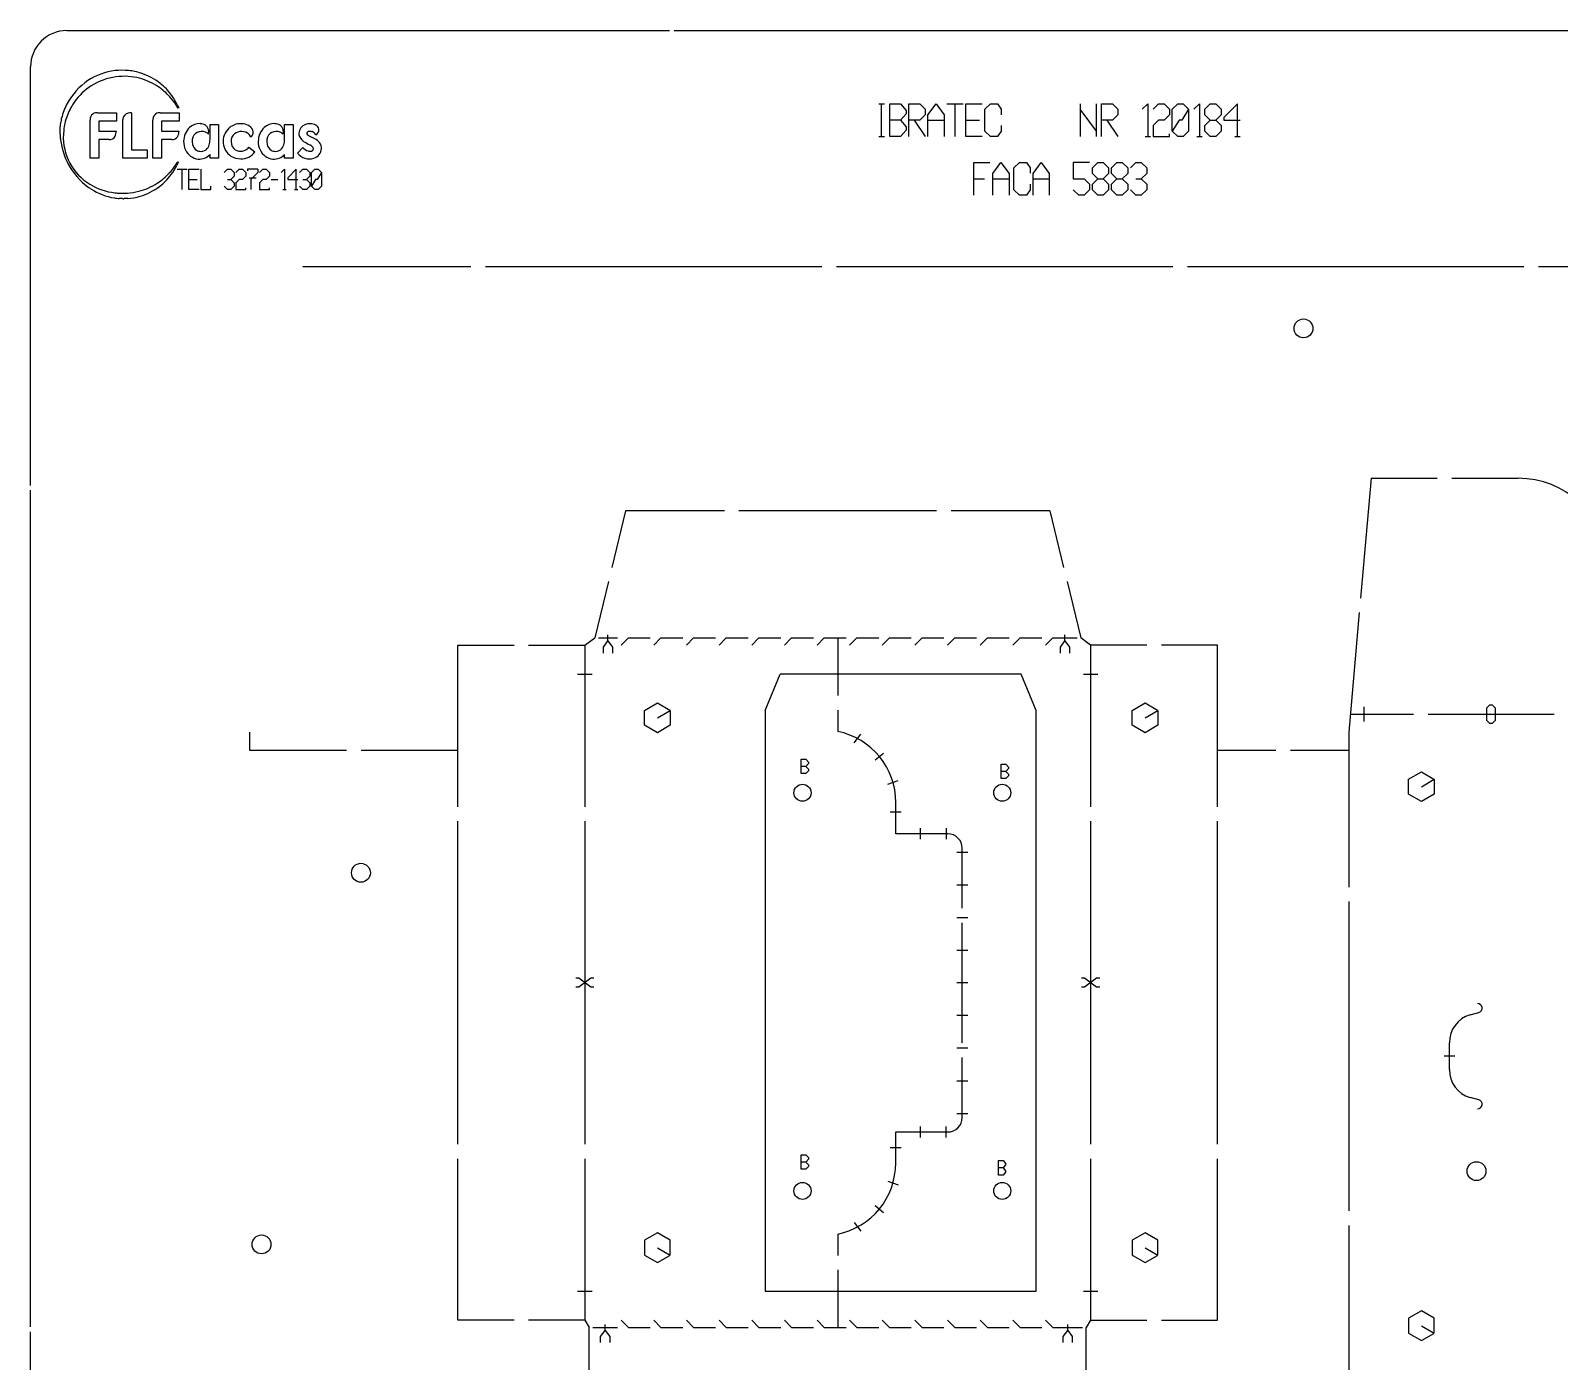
# Model space of a CAD drawing. Extents: x 0 to 3195, y 0 to 922.
# Drawn here: x 2174.2 to 2595.6, y 555.4 to 922.1 of the extents above; entities that cross this region are included whole.
import ezdxf

# ---------------------------------------------------------------- set-up
doc = ezdxf.new("R2010")
doc.units = 0
doc.layers.add('FACA_PONTES', color=4, linetype='CONTINUOUS')

msp = doc.modelspace()

# ---------------------------------------------------------------- linework, layer by layer
at = {"layer": 'FACA_Pontes', "color": 16, "linetype": 'CONTINUOUS', "true_color": 0x800000}
for p, q in [((2184.21, 922.12), (2350.34, 922.12)), ((2351.64, 922.12), (2683.91, 922.12)), ((2174.21, 796.82), (2174.21, 912.12)), ((2174.21, 564.92), (2174.21, 795.52)), ((2376.68, 734.77), (2380.82, 744.77)), ((2447.25, 744.77), (2380.82, 744.77)), ((2451.39, 734.77), (2447.25, 744.77)), ((2376.68, 734.77), (2376.68, 574.77)), ((2451.39, 574.77), (2451.39, 734.77)), ((2376.68, 574.77), (2451.39, 574.77)), ((2174.21, 333.02), (2174.21, 563.62))]:
    msp.add_line(p, q, dxfattribs=at)
at = {"layer": 'FACA_Pontes', "color": 4, "linetype": 'CONTINUOUS', "true_color": 0x00ffff}
for p, q in [((2408.02, 901.92), (2409.53, 901.92)), ((2408.77, 892.92), (2408.77, 901.92)), ((2411.02, 892.92), (2411.02, 901.92)), ((2411.02, 901.92), (2414.02, 901.92)), ((2414.02, 901.92), (2415.52, 900.12)), ((2416.27, 901.92), (2419.27, 901.92)), ((2416.27, 892.92), (2416.27, 901.92)), ((2419.27, 901.92), (2420.77, 900.42)), ((2421.52, 898.92), (2423.77, 901.92)), ((2423.77, 901.92), (2426.02, 898.92)), ((2426.77, 901.92), (2431.27, 901.92)), ((2429.02, 892.92), (2429.02, 901.92)), ((2432.02, 901.92), (2436.52, 901.92)), ((2432.02, 892.92), (2432.02, 901.92)), ((2437.27, 900.42), (2438.77, 901.92)), ((2438.77, 901.92), (2440.72, 901.92)), ((2440.72, 901.92), (2441.77, 900.42)), ((2463.53, 901.92), (2463.53, 892.92)), ((2468.02, 892.92), (2468.02, 901.92)), ((2469.38, 901.92), (2472.38, 901.92)), ((2469.38, 892.92), (2469.38, 901.92)), ((2472.38, 901.92), (2473.87, 900.42)), ((2480.62, 900.42), (2482.13, 901.92)), ((2482.13, 901.92), (2482.13, 892.92)), ((2483.63, 900.42), (2485.13, 901.92)), ((2485.13, 901.92), (2486.63, 901.92)), ((2486.63, 901.92), (2488.12, 900.42)), ((2488.88, 900.42), (2490.38, 901.92)), ((2490.38, 901.92), (2491.88, 901.92)), ((2491.88, 901.92), (2493.37, 900.42)), ((2494.88, 900.42), (2496.38, 901.92)), ((2496.38, 901.92), (2496.38, 892.92)), ((2497.88, 900.42), (2499.38, 901.92)), ((2499.38, 901.92), (2500.88, 901.92)), ((2500.88, 901.92), (2502.37, 900.42)), ((2506.88, 901.92), (2503.13, 898.17)), ((2506.88, 892.92), (2506.88, 901.92)), ((2182.69, 897.56), (2182.77, 897.94)), ((2192.61, 899.5), (2197.85, 899.5)), ((2197.85, 899.5), (2197.85, 897.15)), ((2199.62, 886.95), (2199.62, 897.62)), ((2201.99, 899.5), (2201.99, 889.22)), ((2209.9, 899.5), (2215.14, 899.5)), ((2214.88, 900.73), (2214.34, 901.59)), ((2214.62, 901.75), (2215.03, 900.8)), ((2215.03, 900.8), (2214.88, 900.73)), ((2215.14, 899.5), (2215.14, 897.15)), ((2415.52, 899.22), (2414.02, 897.42)), ((2415.52, 900.12), (2415.52, 899.22)), ((2420.77, 898.92), (2419.27, 897.42)), ((2420.77, 900.42), (2420.77, 898.92)), ((2421.52, 892.92), (2421.52, 898.92)), ((2426.02, 898.92), (2426.02, 892.92)), ((2437.27, 894.42), (2437.27, 900.42)), ((2441.77, 900.42), (2441.77, 898.93)), ((2468.02, 894.42), (2463.53, 900.42)), ((2473.87, 898.92), (2472.38, 897.42)), ((2473.87, 900.42), (2473.87, 898.92)), ((2488.12, 898.92), (2486.63, 897.42)), ((2488.12, 900.42), (2488.12, 898.92)), ((2488.88, 894.42), (2488.88, 900.42)), ((2493.37, 900.42), (2491.5, 897.42)), ((2493.37, 900.42), (2493.37, 894.42)), ((2497.88, 898.92), (2497.88, 900.42)), ((2499.38, 897.42), (2497.88, 898.92)), ((2502.37, 898.92), (2500.88, 897.42)), ((2502.37, 900.42), (2502.37, 898.92)), ((2503.13, 898.17), (2503.13, 897.42)), ((2182.34, 893.6), (2182.35, 894.66)), ((2182.35, 894.66), (2182.36, 895.2)), ((2182.36, 895.2), (2182.55, 896.86)), ((2183.34, 894.62), (2183.24, 893.55)), ((2183.39, 895.15), (2183.34, 894.62)), ((2183.48, 895.65), (2183.39, 895.15)), ((2183.68, 896.64), (2183.48, 895.65)), ((2190.62, 886.95), (2190.62, 897.39)), ((2197.85, 897.15), (2192.99, 897.15)), ((2192.99, 897.15), (2192.99, 894.37)), ((2192.99, 894.37), (2197.85, 894.37)), ((2207.91, 886.95), (2207.91, 897.39)), ((2215.14, 897.15), (2210.28, 897.15)), ((2210.28, 897.15), (2210.28, 894.37)), ((2210.28, 894.37), (2215.14, 894.37)), ((2223.68, 896.24), (2226.01, 896.24)), ((2223.68, 892.42), (2223.68, 896.24)), ((2226.01, 896.24), (2226.01, 886.95)), ((2244.24, 896.24), (2246.57, 896.24)), ((2244.24, 892.42), (2244.24, 896.24)), ((2246.57, 896.24), (2246.57, 886.95)), ((2414.02, 897.42), (2411.02, 897.42)), ((2414.02, 897.42), (2415.52, 895.62)), ((2415.52, 894.72), (2414.02, 892.92)), ((2415.52, 895.62), (2415.52, 894.72)), ((2419.27, 897.42), (2416.27, 897.42)), ((2417.77, 897.42), (2420.77, 892.92)), ((2421.52, 897.42), (2426.02, 897.42)), ((2432.02, 897.42), (2435.77, 897.42)), ((2438.77, 892.92), (2437.27, 894.42)), ((2441.77, 894.42), (2440.72, 892.92)), ((2441.77, 895.92), (2441.77, 894.42)), ((2472.38, 897.42), (2469.38, 897.42)), ((2470.88, 897.42), (2473.87, 892.92)), ((2485.13, 897.42), (2483.63, 895.92)), ((2483.63, 895.92), (2483.63, 892.92)), ((2486.63, 897.42), (2485.13, 897.42)), ((2488.12, 892.92), (2488.12, 893.67)), ((2490.75, 897.42), (2488.88, 894.42)), ((2490.38, 892.92), (2488.88, 894.42)), ((2491.5, 897.42), (2490.75, 897.42)), ((2493.37, 894.42), (2491.88, 892.92)), ((2497.88, 895.92), (2499.38, 897.42)), ((2497.88, 894.42), (2497.88, 895.92)), ((2499.38, 892.92), (2497.88, 894.42)), ((2499.38, 897.42), (2500.88, 897.42)), ((2500.88, 897.42), (2502.37, 895.92)), ((2502.37, 894.42), (2500.88, 892.92)), ((2502.37, 895.92), (2502.37, 894.42)), ((2503.13, 897.42), (2507.62, 897.42)), ((2195.86, 892.08), (2192.99, 892.08)), ((2192.99, 892.08), (2192.99, 886.95)), ((2201.99, 889.22), (2206.3, 889.22)), ((2206.3, 889.22), (2206.3, 886.95)), ((2213.15, 892.08), (2210.28, 892.08)), ((2210.28, 892.08), (2210.28, 886.95)), ((2234.35, 889.96), (2236.06, 888.72)), ((2247.82, 888.36), (2249.26, 889.9)), ((2408.02, 892.92), (2409.53, 892.92)), ((2414.02, 892.92), (2411.02, 892.92)), ((2436.52, 892.92), (2432.02, 892.92)), ((2440.72, 892.92), (2438.77, 892.92)), ((2481.38, 892.92), (2482.88, 892.92)), ((2483.63, 892.92), (2488.12, 892.92)), ((2491.88, 892.92), (2490.38, 892.92)), ((2495.63, 892.92), (2497.13, 892.92)), ((2500.88, 892.92), (2499.38, 892.92)), ((2506.13, 892.92), (2507.62, 892.92)), ((2192.99, 886.95), (2190.62, 886.95)), ((2206.3, 886.95), (2199.62, 886.95)), ((2210.28, 886.95), (2207.91, 886.95)), ((2214.22, 885.1), (2214.77, 885.96)), ((2214.92, 885.88), (2214.5, 884.94)), ((2214.77, 885.96), (2214.92, 885.88)), ((2223.68, 886.95), (2223.68, 887.97)), ((2226.01, 886.95), (2223.68, 886.95)), ((2244.24, 886.95), (2244.24, 887.97)), ((2246.57, 886.95), (2244.24, 886.95)), ((2434.16, 885.78), (2438.65, 885.78)), ((2434.16, 876.78), (2434.16, 885.78)), ((2439.41, 882.78), (2441.65, 885.78)), ((2441.65, 885.78), (2443.9, 882.78)), ((2445.26, 884.28), (2446.76, 885.78)), ((2446.76, 885.78), (2448.71, 885.78)), ((2448.71, 885.78), (2449.75, 884.28)), ((2450.51, 882.78), (2452.76, 885.78)), ((2452.76, 885.78), (2455, 882.78)), ((2466.11, 885.78), (2461.61, 885.78)), ((2461.61, 885.78), (2461.61, 881.28)), ((2466.86, 884.28), (2468.36, 885.78)), ((2468.36, 885.78), (2469.86, 885.78)), ((2469.86, 885.78), (2471.36, 884.28)), ((2472.11, 884.28), (2473.61, 885.78)), ((2473.61, 885.78), (2475.11, 885.78)), ((2475.11, 885.78), (2476.61, 884.28)), ((2477.36, 884.28), (2478.86, 885.78)), ((2478.86, 885.78), (2480.36, 885.78)), ((2480.36, 885.78), (2481.86, 884.28)), ((2214.62, 883.9), (2217.39, 883.9)), ((2216.01, 878.35), (2216.01, 883.9)), ((2217.86, 883.9), (2220.63, 883.9)), ((2217.86, 878.35), (2217.86, 883.9)), ((2217.86, 881.12), (2220.17, 881.12)), ((2221.09, 883.9), (2221.09, 878.35)), ((2227.57, 882.97), (2228.49, 883.9)), ((2228.49, 883.9), (2229.42, 883.9)), ((2228.49, 881.12), (2229.42, 881.12)), ((2229.42, 883.9), (2230.34, 882.97)), ((2230.34, 882.05), (2229.42, 881.12)), ((2229.42, 881.12), (2230.34, 880.2)), ((2230.34, 882.97), (2230.34, 882.05)), ((2230.8, 882.97), (2231.73, 883.9)), ((2231.73, 881.12), (2230.8, 880.2)), ((2231.73, 883.9), (2232.65, 883.9)), ((2232.65, 881.12), (2231.73, 881.12)), ((2232.65, 883.9), (2233.57, 882.97)), ((2233.57, 882.05), (2232.65, 881.12)), ((2233.57, 882.97), (2233.57, 882.05)), ((2236.81, 883.9), (2234.04, 883.9)), ((2234.04, 883.9), (2234.04, 883.43)), ((2234.5, 881.59), (2236.35, 881.59)), ((2236.81, 882.97), (2234.96, 881.12)), ((2234.96, 881.12), (2234.96, 878.35)), ((2236.81, 883.9), (2236.81, 882.97)), ((2237.27, 882.97), (2238.2, 883.9)), ((2238.2, 881.12), (2237.27, 880.2)), ((2238.2, 883.9), (2239.12, 883.9)), ((2239.12, 881.12), (2238.2, 881.12)), ((2239.12, 883.9), (2240.04, 882.97)), ((2240.04, 882.05), (2239.12, 881.12)), ((2240.04, 882.97), (2240.04, 882.05)), ((2240.51, 881.12), (2242.36, 881.12)), ((2243.28, 882.97), (2244.21, 883.9)), ((2244.21, 883.9), (2244.21, 878.35)), ((2247.44, 883.9), (2245.13, 881.59)), ((2245.13, 881.59), (2245.13, 881.12)), ((2245.13, 881.12), (2247.9, 881.12)), ((2247.44, 878.35), (2247.44, 883.9)), ((2248.37, 882.97), (2249.29, 883.9)), ((2249.29, 883.9), (2250.22, 883.9)), ((2249.29, 881.12), (2250.22, 881.12)), ((2250.22, 883.9), (2251.14, 882.97)), ((2251.14, 882.05), (2250.22, 881.12)), ((2250.22, 881.12), (2251.14, 880.2)), ((2251.14, 882.97), (2251.14, 882.05)), ((2251.6, 882.97), (2252.53, 883.9)), ((2251.6, 879.28), (2251.6, 882.97)), ((2252.76, 881.12), (2251.6, 879.28)), ((2252.53, 883.9), (2253.45, 883.9)), ((2253.22, 881.12), (2252.76, 881.12)), ((2254.37, 882.97), (2253.22, 881.12)), ((2253.45, 883.9), (2254.37, 882.97)), ((2254.37, 882.97), (2254.37, 879.28)), ((2434.16, 881.28), (2437.16, 881.28)), ((2439.41, 876.78), (2439.41, 882.78)), ((2439.41, 881.28), (2443.9, 881.28)), ((2443.9, 882.78), (2443.9, 876.78)), ((2445.26, 878.28), (2445.26, 884.28)), ((2449.75, 884.28), (2449.75, 882.79)), ((2450.51, 876.78), (2450.51, 882.78)), ((2450.51, 881.28), (2455, 881.28)), ((2455, 882.78), (2455, 876.78)), ((2461.61, 881.28), (2464.61, 881.28)), ((2464.61, 881.28), (2466.11, 879.78)), ((2466.86, 882.78), (2466.86, 884.28)), ((2468.36, 881.28), (2466.86, 882.78)), ((2466.86, 879.78), (2468.36, 881.28)), ((2468.36, 881.28), (2469.86, 881.28)), ((2471.36, 882.78), (2469.86, 881.28)), ((2469.86, 881.28), (2471.36, 879.78)), ((2471.36, 884.28), (2471.36, 882.78)), ((2472.11, 882.78), (2472.11, 884.28)), ((2473.61, 881.28), (2472.11, 882.78)), ((2472.11, 879.78), (2473.61, 881.28)), ((2473.61, 881.28), (2475.11, 881.28)), ((2476.61, 882.78), (2475.11, 881.28)), ((2475.11, 881.28), (2476.61, 879.78)), ((2476.61, 884.28), (2476.61, 882.78)), ((2478.86, 881.28), (2480.36, 881.28)), ((2481.86, 882.78), (2480.36, 881.28)), ((2480.36, 881.28), (2481.86, 879.78)), ((2481.86, 884.28), (2481.86, 882.78)), ((2198.78, 877.32), (2199.22, 877.3)), ((2199.22, 877.3), (2199.66, 877.28)), ((2199.89, 877.29), (2200.05, 877.29)), ((2200.05, 877.29), (2200.88, 877.32)), ((2220.63, 878.35), (2217.86, 878.35)), ((2221.09, 878.35), (2223.86, 878.35)), ((2223.86, 878.35), (2223.86, 879.28)), ((2228.49, 878.35), (2227.57, 879.28)), ((2229.42, 878.35), (2228.49, 878.35)), ((2230.34, 879.28), (2229.42, 878.35)), ((2230.34, 880.2), (2230.34, 879.28)), ((2230.8, 880.2), (2230.8, 878.35)), ((2230.8, 878.35), (2233.57, 878.35)), ((2233.57, 878.35), (2233.57, 878.81)), ((2237.27, 880.2), (2237.27, 878.35)), ((2237.27, 878.35), (2240.04, 878.35)), ((2240.04, 878.35), (2240.04, 878.81)), ((2243.74, 878.35), (2244.67, 878.35)), ((2246.98, 878.35), (2247.9, 878.35)), ((2249.29, 878.35), (2248.37, 879.28)), ((2250.22, 878.35), (2249.29, 878.35)), ((2251.14, 879.28), (2250.22, 878.35)), ((2251.14, 880.2), (2251.14, 879.28)), ((2252.53, 878.35), (2251.6, 879.28)), ((2253.45, 878.35), (2252.53, 878.35)), ((2254.37, 879.28), (2253.45, 878.35)), ((2446.76, 876.78), (2445.26, 878.28)), ((2448.71, 876.78), (2446.76, 876.78)), ((2449.75, 878.28), (2448.71, 876.78)), ((2449.75, 879.78), (2449.75, 878.28)), ((2463.11, 876.78), (2461.61, 878.28)), ((2464.61, 876.78), (2463.11, 876.78)), ((2466.11, 878.28), (2464.61, 876.78)), ((2466.11, 879.78), (2466.11, 878.28)), ((2466.86, 878.28), (2466.86, 879.78)), ((2468.36, 876.78), (2466.86, 878.28)), ((2469.86, 876.78), (2468.36, 876.78)), ((2471.36, 878.28), (2469.86, 876.78)), ((2471.36, 879.78), (2471.36, 878.28)), ((2472.11, 878.28), (2472.11, 879.78)), ((2473.61, 876.78), (2472.11, 878.28)), ((2475.11, 876.78), (2473.61, 876.78)), ((2476.61, 878.28), (2475.11, 876.78)), ((2476.61, 879.78), (2476.61, 878.28)), ((2478.86, 876.78), (2477.36, 878.28)), ((2480.36, 876.78), (2478.86, 876.78)), ((2481.86, 878.28), (2480.36, 876.78)), ((2481.86, 879.78), (2481.86, 878.28)), ((2199.59, 875.81), (2199.15, 875.83)), ((2200.99, 875.85), (2200.08, 875.81)), ((2333.35, 753.93), (2333.35, 755.6)), ((2459.31, 753.93), (2459.31, 755.6)), ((2332.1, 752.27), (2333.35, 753.93)), ((2332.1, 750.6), (2332.1, 752.27)), ((2333.35, 753.93), (2334.59, 752.27)), ((2334.59, 752.27), (2334.59, 750.6)), ((2458.06, 752.27), (2459.31, 753.93)), ((2458.06, 750.6), (2458.06, 752.27)), ((2459.31, 753.93), (2460.56, 752.27)), ((2460.56, 752.27), (2460.56, 750.6)), ((2324.97, 744.77), (2328.97, 744.77)), ((2464.39, 744.77), (2468.39, 744.77)), ((2541.78, 731.77), (2541.78, 735.77)), ((2576.36, 736.27), (2575.53, 735.43)), ((2575.53, 735.43), (2575.53, 732.1)), ((2577.19, 736.27), (2576.36, 736.27)), ((2578.02, 735.43), (2577.19, 736.27)), ((2578.02, 732.1), (2578.02, 735.43)), ((2575.53, 732.1), (2576.36, 731.27)), ((2576.36, 731.27), (2577.19, 731.27)), ((2577.19, 731.27), (2578.02, 732.1)), ((2401.22, 725.85), (2403.02, 728.25)), ((2386.59, 717.38), (2386.59, 721.38)), ((2386.59, 721.38), (2387.93, 721.38)), ((2387.93, 721.38), (2388.59, 720.58)), ((2406.96, 721.18), (2409.31, 723.05)), ((2387.93, 719.38), (2386.59, 719.38)), ((2387.93, 717.38), (2386.59, 717.38)), ((2388.59, 720.18), (2387.93, 719.38)), ((2387.93, 719.38), (2388.59, 718.58)), ((2388.59, 718.18), (2387.93, 717.38)), ((2388.59, 720.58), (2388.59, 720.18)), ((2388.59, 718.58), (2388.59, 718.18)), ((2441.72, 716.01), (2441.72, 720.01)), ((2441.72, 720.01), (2443.06, 720.01)), ((2443.06, 718.01), (2441.72, 718.01)), ((2443.06, 720.01), (2443.72, 719.21)), ((2443.72, 718.81), (2443.06, 718.01)), ((2443.06, 718.01), (2443.72, 717.21)), ((2443.72, 716.81), (2443.06, 716.01)), ((2443.72, 719.21), (2443.72, 718.81)), ((2443.72, 717.21), (2443.72, 716.81)), ((2410.49, 714.45), (2413.31, 715.46)), ((2443.06, 716.01), (2441.72, 716.01)), ((2411.18, 706.86), (2414.18, 706.86)), ((2419.37, 702.32), (2419.37, 699.32)), ((2426.54, 702.32), (2426.54, 699.32)), ((2429.5, 695.78), (2432.5, 695.78)), ((2429.5, 686.77), (2432.5, 686.77)), ((2429.5, 677.76), (2432.5, 677.76)), ((2429.5, 668.76), (2432.5, 668.76)), ((2325.31, 661.02), (2324.47, 661.02)), ((2325.31, 658.52), (2324.47, 658.52)), ((2328.64, 658.52), (2325.31, 661.02)), ((2328.64, 661.02), (2325.31, 658.52)), ((2329.47, 661.02), (2328.64, 661.02)), ((2329.47, 658.52), (2328.64, 658.52)), ((2429.5, 659.79), (2432.5, 659.79)), ((2464.72, 661.02), (2463.89, 661.02)), ((2464.72, 658.52), (2463.89, 658.52)), ((2468.05, 658.52), (2464.72, 661.02)), ((2468.05, 661.02), (2464.72, 658.52)), ((2468.89, 661.02), (2468.05, 661.02)), ((2468.89, 658.52), (2468.05, 658.52)), ((2429.5, 650.8), (2432.5, 650.8)), ((2429.5, 641.8), (2432.5, 641.8)), ((2566.8, 639.52), (2563.8, 639.52)), ((2429.5, 632.78), (2432.5, 632.78)), ((2429.5, 623.78), (2432.5, 623.78)), ((2419.36, 620.15), (2419.36, 617.15)), ((2426.47, 620.15), (2426.47, 617.15)), ((2386.59, 608.38), (2386.59, 612.38)), ((2386.59, 612.38), (2387.93, 612.38)), ((2387.93, 612.38), (2388.59, 611.58)), ((2388.59, 611.18), (2387.93, 610.37)), ((2388.59, 611.58), (2388.59, 611.18)), ((2411.18, 614.41), (2414.18, 614.41)), ((2387.93, 610.37), (2386.59, 610.37)), ((2387.93, 608.38), (2386.59, 608.38)), ((2387.93, 610.37), (2388.59, 609.58)), ((2388.59, 609.18), (2387.93, 608.38)), ((2388.59, 609.58), (2388.59, 609.18)), ((2440.96, 606.78), (2440.96, 610.78)), ((2440.96, 610.78), (2442.3, 610.78)), ((2442.3, 608.78), (2440.96, 608.78)), ((2442.3, 610.78), (2442.96, 609.98)), ((2442.96, 609.58), (2442.3, 608.78)), ((2442.3, 608.78), (2442.96, 607.98)), ((2442.96, 607.58), (2442.3, 606.78)), ((2442.96, 609.98), (2442.96, 609.58)), ((2442.96, 607.98), (2442.96, 607.58)), ((2410.49, 605.08), (2413.31, 604.07)), ((2442.3, 606.78), (2440.96, 606.78)), ((2406.96, 598.35), (2409.31, 596.48)), ((2401.22, 593.67), (2403.02, 591.28)), ((2324.97, 574.77), (2328.97, 574.77)), ((2464.39, 574.77), (2468.39, 574.77)), ((2332.58, 563.93), (2332.58, 565.6)), ((2460.08, 563.93), (2460.08, 565.6)), ((2331.33, 562.27), (2332.58, 563.93)), ((2331.33, 560.6), (2331.33, 562.27)), ((2332.58, 563.93), (2333.83, 562.27)), ((2333.83, 562.27), (2333.83, 560.6)), ((2458.83, 562.27), (2460.08, 563.93)), ((2458.83, 560.6), (2458.83, 562.27)), ((2460.08, 563.93), (2461.33, 562.27)), ((2461.33, 562.27), (2461.33, 560.6))]:
    msp.add_line(p, q, dxfattribs=at)
at = {"layer": 'FACA_Pontes', "color": 254, "linetype": 'CONTINUOUS', "true_color": 0xffffff}
for p, q in [((2249.21, 857.12), (2295.58, 857.12)), ((2299.58, 857.12), (2392.32, 857.12)), ((2396.32, 857.12), (2489.07, 857.12)), ((2493.07, 857.12), (2585.81, 857.12)), ((2589.81, 857.12), (2682.56, 857.12)), ((2543.68, 798.77), (2540.79, 765.76)), ((2543.68, 798.77), (2561.94, 798.77)), ((2565.94, 798.77), (2584.21, 798.77)), ((2338.18, 789.77), (2334.42, 774.21)), ((2365.43, 789.77), (2338.18, 789.77)), ((2423.93, 789.77), (2369.43, 789.77)), ((2455.18, 789.77), (2427.93, 789.77)), ((2455.18, 789.77), (2458.94, 774.21)), ((2333.48, 770.32), (2329.72, 754.77)), ((2459.88, 770.32), (2463.65, 754.77)), ((2540.44, 761.77), (2537.56, 728.77)), ((2326.97, 752.77), (2329.72, 754.77)), ((2336.97, 752.77), (2338.97, 754.77)), ((2338.97, 754.77), (2344.97, 754.77)), ((2345.97, 752.77), (2347.97, 754.77)), ((2347.97, 754.77), (2353.97, 754.77)), ((2354.97, 752.77), (2356.97, 754.77)), ((2356.97, 754.77), (2362.97, 754.77)), ((2363.97, 752.77), (2365.97, 754.77)), ((2365.97, 754.77), (2371.97, 754.77)), ((2372.97, 752.77), (2374.97, 754.77)), ((2374.97, 754.77), (2380.97, 754.77)), ((2381.97, 752.77), (2383.97, 754.77)), ((2383.97, 754.77), (2389.97, 754.77)), ((2390.97, 752.77), (2392.97, 754.77)), ((2392.97, 754.77), (2398.97, 754.77)), ((2399.97, 752.77), (2401.97, 754.77)), ((2401.97, 754.77), (2407.97, 754.77)), ((2408.97, 752.77), (2410.97, 754.77)), ((2410.97, 754.77), (2416.97, 754.77)), ((2417.97, 752.77), (2419.97, 754.77)), ((2419.97, 754.77), (2425.97, 754.77)), ((2426.97, 752.77), (2428.97, 754.77)), ((2428.97, 754.77), (2434.97, 754.77)), ((2435.97, 752.77), (2437.97, 754.77)), ((2437.97, 754.77), (2443.97, 754.77)), ((2444.97, 752.77), (2446.97, 754.77)), ((2446.97, 754.77), (2452.97, 754.77)), ((2453.97, 752.77), (2455.97, 754.77)), ((2466.39, 752.77), (2463.65, 754.77)), ((2291.97, 708.27), (2291.97, 752.77)), ((2291.97, 752.77), (2307.47, 752.77)), ((2311.47, 752.77), (2326.97, 752.77)), ((2481.89, 752.77), (2466.39, 752.77)), ((2501.39, 752.77), (2485.89, 752.77)), ((2501.39, 708.27), (2501.39, 752.77)), ((2343.42, 734.82), (2346.97, 736.87)), ((2343.42, 730.72), (2343.42, 734.82)), ((2346.97, 736.87), (2350.39, 734.9)), ((2346.97, 732.77), (2350.52, 734.82)), ((2350.52, 734.82), (2350.52, 730.72)), ((2477.84, 734.82), (2481.39, 736.87)), ((2477.84, 730.72), (2477.84, 734.82)), ((2481.39, 736.87), (2484.81, 734.9)), ((2481.39, 732.77), (2484.94, 734.82)), ((2484.94, 734.82), (2484.94, 730.72)), ((2346.97, 728.67), (2343.42, 730.72)), ((2350.52, 730.72), (2346.97, 728.67)), ((2481.39, 728.67), (2477.84, 730.72)), ((2484.94, 730.72), (2481.39, 728.67)), ((2234.68, 723.77), (2234.68, 728.77)), ((2537.56, 728.77), (2537.56, 686.14)), ((2261.33, 723.77), (2234.68, 723.77)), ((2291.97, 723.77), (2265.33, 723.77)), ((2517.47, 723.77), (2501.39, 723.77)), ((2537.56, 723.77), (2521.47, 723.77)), ((2554.01, 715.82), (2557.56, 717.87)), ((2557.56, 717.87), (2560.98, 715.9)), ((2554.01, 711.72), (2554.01, 715.82)), ((2557.56, 713.77), (2561.11, 715.82)), ((2561.11, 715.82), (2561.11, 711.72)), ((2412.68, 700.82), (2412.68, 709.42)), ((2557.56, 709.67), (2554.01, 711.72)), ((2561.11, 711.72), (2557.56, 709.67)), ((2291.97, 615.27), (2291.97, 704.27)), ((2501.39, 615.27), (2501.39, 704.27)), ((2427, 700.82), (2412.68, 700.82)), ((2431, 680.28), (2431, 696.82)), ((2537.56, 682.14), (2537.56, 596.89)), ((2431, 643.2), (2431, 676.28)), ((2570.99, 650.92), (2573.38, 651.56)), ((2565.3, 635.84), (2565.3, 643.19)), ((2431, 622.65), (2431, 639.2)), ((2573.38, 627.47), (2570.99, 628.12)), ((2412.68, 610.11), (2412.68, 618.65)), ((2412.68, 618.65), (2427, 618.65)), ((2291.97, 566.77), (2291.97, 611.27)), ((2501.39, 566.77), (2501.39, 611.27)), ((2346.97, 590.87), (2343.42, 588.82)), ((2350.52, 588.82), (2346.97, 590.87)), ((2481.39, 590.87), (2477.84, 588.82)), ((2484.94, 588.82), (2481.39, 590.87)), ((2537.56, 592.89), (2537.56, 550.27)), ((2343.42, 588.82), (2343.42, 584.72)), ((2346.97, 586.77), (2350.52, 584.72)), ((2350.52, 584.72), (2350.52, 588.82)), ((2477.84, 588.82), (2477.84, 584.72)), ((2481.39, 586.77), (2484.94, 584.72)), ((2484.94, 584.72), (2484.94, 588.82)), ((2343.42, 584.72), (2346.97, 582.67)), ((2346.97, 582.67), (2350.39, 584.64)), ((2477.84, 584.72), (2481.39, 582.67)), ((2481.39, 582.67), (2484.81, 584.64)), ((2557.56, 569.37), (2554.01, 567.32)), ((2561.11, 567.32), (2557.56, 569.37)), ((2307.47, 566.77), (2291.97, 566.77)), ((2326.97, 566.77), (2311.47, 566.77)), ((2326.97, 566.77), (2328.18, 564.77)), ((2328.18, 547.02), (2328.18, 564.77)), ((2336.97, 566.77), (2338.97, 564.77)), ((2338.97, 564.77), (2344.97, 564.77)), ((2345.97, 566.77), (2347.97, 564.77)), ((2347.97, 564.77), (2353.97, 564.77)), ((2354.97, 566.77), (2356.97, 564.77)), ((2356.97, 564.77), (2362.97, 564.77)), ((2363.97, 566.77), (2365.97, 564.77)), ((2365.97, 564.77), (2371.97, 564.77)), ((2372.97, 566.77), (2374.97, 564.77)), ((2374.97, 564.77), (2380.97, 564.77)), ((2381.97, 566.77), (2383.97, 564.77)), ((2383.97, 564.77), (2389.97, 564.77)), ((2390.97, 566.77), (2392.97, 564.77)), ((2392.97, 564.77), (2398.97, 564.77)), ((2399.97, 566.77), (2401.97, 564.77)), ((2401.97, 564.77), (2407.97, 564.77)), ((2408.97, 566.77), (2410.97, 564.77)), ((2410.97, 564.77), (2416.97, 564.77)), ((2417.97, 566.77), (2419.97, 564.77)), ((2419.97, 564.77), (2425.97, 564.77)), ((2426.97, 566.77), (2428.97, 564.77)), ((2428.97, 564.77), (2434.97, 564.77)), ((2435.97, 566.77), (2437.97, 564.77)), ((2437.97, 564.77), (2443.97, 564.77)), ((2444.97, 566.77), (2446.97, 564.77)), ((2446.97, 564.77), (2452.97, 564.77)), ((2453.97, 566.77), (2455.97, 564.77)), ((2466.39, 566.77), (2465.18, 564.77)), ((2465.18, 547.02), (2465.18, 564.77)), ((2466.39, 566.77), (2481.89, 566.77)), ((2485.89, 566.77), (2501.39, 566.77)), ((2554.01, 567.32), (2554.01, 563.22)), ((2557.56, 565.27), (2561.11, 563.22)), ((2561.11, 563.22), (2561.11, 567.32)), ((2554.01, 563.22), (2557.56, 561.17)), ((2557.56, 561.17), (2560.98, 563.14))]:
    msp.add_line(p, q, dxfattribs=at)
at = {"layer": 'FACA_Pontes', "color": 3, "linetype": 'CONTINUOUS', "true_color": 0x00ff00}
for p, q in [((2330.72, 754.77), (2335.97, 754.77)), ((2455.97, 754.77), (2462.65, 754.77)), ((2329.18, 564.77), (2335.97, 564.77)), ((2455.97, 564.77), (2464.18, 564.77))]:
    msp.add_line(p, q, dxfattribs=at)
at = {"layer": 'FACA_Pontes', "color": 1, "linetype": 'CONTINUOUS', "true_color": 0xff0000}
for p, q in [((2396.68, 754.77), (2396.68, 744.77)), ((2396.68, 744.77), (2396.68, 738.89)), ((2396.68, 734.89), (2396.68, 729.01)), ((2396.68, 590.51), (2396.68, 584.64)), ((2396.68, 580.64), (2396.68, 574.77)), ((2396.68, 574.77), (2396.68, 564.77))]:
    msp.add_line(p, q, dxfattribs=at)
at = {"layer": 'FACA_Pontes', "color": 136, "linetype": 'CONTINUOUS', "true_color": 0x008080}
for p, q in [((2326.97, 752.77), (2326.97, 708.27)), ((2466.39, 752.77), (2466.39, 708.27)), ((2326.97, 704.27), (2326.97, 615.27)), ((2466.39, 704.27), (2466.39, 615.27)), ((2326.97, 611.27), (2326.97, 566.77)), ((2466.39, 611.27), (2466.39, 566.77))]:
    msp.add_line(p, q, dxfattribs=at)
at = {"layer": 'FACA_Pontes', "color": 8, "linetype": 'CONTINUOUS', "true_color": 0x7f7f7f}
for p, q in [((2537.99, 733.77), (2555.39, 733.77)), ((2559.39, 733.77), (2594.17, 733.77))]:
    msp.add_line(p, q, dxfattribs=at)
at = {"layer": 'FACA_Pontes', "color": 16, "linetype": 'CONTINUOUS', "true_color": 0x800000}
for centre in [(2525.06, 840.07), (2265.26, 690.07), (2572.76, 607.87), (2237.86, 587.67)]:
    msp.add_circle(centre, 2.6, dxfattribs=at)
at = {"layer": 'FACA_Pontes', "color": 254, "linetype": 'CONTINUOUS', "true_color": 0xffffff}
for centre in [(2386.97, 712.12), (2442.03, 712.12), (2386.97, 602.41), (2442.03, 602.41)]:
    msp.add_circle(centre, 2.35, dxfattribs=at)
at = {"layer": 'FACA_Pontes', "color": 16, "linetype": 'CONTINUOUS', "true_color": 0x800000}
msp.add_arc((2184.21, 912.12), 10, 90, 180, dxfattribs=at)
at = {"layer": 'FACA_Pontes', "color": 4, "linetype": 'CONTINUOUS', "true_color": 0x00ffff}
for centre, radius, start, end in [((2199.47, 894.09), 17.1, 96.5341, 123.5716), ((2199.5, 891.54), 19.64, 84.9604, 95.7681), ((2199.5, 894.16), 17.03, 72.4153, 84.1879), ((2199.32, 894.02), 17.22, 51.8829, 71.9653), ((2200.23, 893.32), 18.16, 124.2168, 151.3099), ((2199.99, 892.81), 16.75, 122.6687, 144.6348), ((2200.12, 892.24), 17.29, 97.9224, 122.0191), ((2200.02, 891.79), 17.73, 86.3944, 97.3984), ((2199.74, 891.11), 18.43, 75.894, 85.6686), ((2199.43, 891.43), 18.2, 57.0781, 74.6827), ((2198.93, 891.42), 18.48, 42.2745, 55.8188), ((2199.36, 894.23), 17.03, 36.0976, 51.5743), ((2198.16, 894.54), 15.76, 151.576, 167.5411), ((2201.26, 891.91), 18.3, 144.6348, 149.0145), ((2198.14, 890.95), 19.39, 33.3045, 41.7204), ((2199.29, 894.34), 17.02, 25.7842, 35.6498), ((2164.12, 903.39), 20.66, 342.7966, 343.789), ((2202.12, 891.98), 19.01, 150.5426, 162.7407), ((2194.14, 897.39), 3.52, 161.8251, 180), ((2192.37, 897.74), 1.74, 99.129, 154.7962), ((2192.57, 896.49), 3.01, 89.3454, 99.129), ((2201.58, 897.5), 1.96, 104.1388, 176.5665), ((2201.89, 896.27), 3.23, 88.2505, 104.1388), ((2211.44, 897.39), 3.52, 161.8251, 180), ((2209.67, 897.74), 1.74, 99.129, 154.7962), ((2209.87, 896.49), 3.01, 89.3454, 99.129), ((2199.4, 894.05), 17.06, 181.5236, 185.234), ((2197.53, 894.22), 15.21, 167.3131, 170.0089), ((2198.93, 892.85), 15.7, 177.4449, 207.7076), ((2197.48, 893.06), 14.25, 162.7966, 165.4685), ((2194.23, 894.55), 3.62, 334.8833, 357.1905), ((2211.61, 894.54), 3.54, 333.1696, 357.3005), ((2221.59, 891.61), 5.19, 133.0532, 180), ((2220.87, 892.2), 4.28, 89.156, 131.3568), ((2221.24, 891.85), 2.47, 90, 143.8552), ((2220.81, 893.41), 3.06, 58.425, 87.761), ((2221.36, 891.33), 2.99, 69.2818, 92.3287), ((2221.21, 894.28), 2.12, 345.7377, 55.1959), ((2221.81, 892.51), 1.73, 37.6716, 69.2818), ((2222.18, 894.1), 1.13, 331.5401, 342.2246), ((2232.3, 891.57), 5.03, 133.3062, 185.8278), ((2231.94, 891.77), 4.64, 119.4868, 131.7321), ((2232.11, 891.51), 4.95, 80.8715, 119.8112), ((2232.27, 891.33), 2.98, 97.8375, 138.9359), ((2232.33, 890.93), 3.38, 60.0075, 97.8375), ((2232.3, 892.24), 4.2, 56.2301, 81.7512), ((2232.94, 892.14), 2.03, 18.689, 57.7707), ((2233.22, 893.86), 2.35, 8.0107, 53.0613), ((2233.96, 894.05), 1.59, 319.7636, 4.8683), ((2242.15, 891.61), 5.19, 133.0532, 180), ((2241.43, 892.2), 4.28, 89.156, 131.3568), ((2241.8, 891.85), 2.47, 90, 143.8515), ((2241.37, 893.41), 3.06, 58.425, 87.761), ((2241.92, 891.33), 2.99, 69.2666, 92.3514), ((2241.77, 894.28), 2.12, 345.7377, 55.1959), ((2242.37, 892.51), 1.73, 37.632, 69.2666), ((2242.74, 894.1), 1.13, 331.5401, 342.2246), ((2250.9, 893.67), 2.74, 110.3677, 176.8593), ((2250.5, 893.79), 2.34, 179.2261, 209.7546), ((2251.18, 892.93), 3.53, 87.0538, 110.3677), ((2250.83, 893.76), 0.466, 159.164, 224.2371), ((2251.05, 893.61), 0.733, 108.4881, 153.7285), ((2251.77, 894.75), 1.83, 225.9682, 239.8307), ((2251.24, 892.57), 1.78, 72.177, 103.7383), ((2251.16, 892.74), 3.72, 63.4532, 87.0157), ((2251.28, 892.67), 1.68, 25.2533, 72.1694), ((2252.26, 894.7), 1.42, 292.0521, 11.1848), ((2251.93, 894.53), 1.78, 14.7163, 59.8235), ((2202.64, 894.71), 20.36, 186.2538, 207.4993), ((2195.94, 893.86), 1.79, 267.4004, 331.6035), ((2213.24, 893.84), 1.77, 266.9836, 329.3989), ((2221.69, 891.49), 5.29, 178.6671, 205.0718), ((2220.89, 891.11), 4.41, 205.0718, 263.9232), ((2221.94, 891.55), 3.22, 147.0134, 194.0024), ((2221.43, 891.42), 2.69, 194.0024, 236.5437), ((2221.16, 891.23), 2.39, 239.3589, 271.7855), ((2221.24, 891.05), 2.21, 270, 319.5822), ((2219.73, 891.86), 3.9, 324.8612, 347.6548), ((2217.64, 892.32), 6.04, 347.6548, 0.8819), ((2232.12, 891.55), 4.85, 185.8278, 236.2457), ((2232.39, 891.58), 2.93, 167.3342, 221.7211), ((2232.02, 891.71), 2.54, 141.6652, 168.3868), ((2231.96, 891.37), 2.47, 224.68, 273.1709), ((2232.09, 891.96), 3.06, 270, 306.4159), ((2232.19, 891.6), 2.72, 309.2667, 322.7966), ((2234.37, 893.81), 1.12, 295.6979, 315.7801), ((2242.25, 891.49), 5.29, 178.6671, 205.0718), ((2241.45, 891.11), 4.41, 205.0718, 263.9232), ((2242.5, 891.55), 3.22, 147.0109, 194.0035), ((2241.99, 891.42), 2.69, 194.0035, 236.547), ((2241.72, 891.23), 2.39, 239.3609, 271.7857), ((2241.8, 891.05), 2.21, 270, 319.5876), ((2240.29, 891.86), 3.9, 324.864, 347.6555), ((2238.19, 892.32), 6.04, 347.6555, 0.8817), ((2251.75, 894.77), 3.91, 213.1482, 234.2514), ((2251.73, 892.02), 3.25, 220.5847, 251.0895), ((2259.72, 907.68), 19.08, 237.4738, 243.4627), ((2256.91, 904.48), 12.82, 241.8029, 245.031), ((2249.93, 887.94), 2.95, 53.9849, 64.4754), ((2244.74, 878.35), 16, 59.173, 65.031), ((2251.36, 889.85), 0.962, 287.1526, 319.5755), ((2250.63, 888.91), 1.76, 33.0679, 53.9849), ((2251.54, 889.56), 0.639, 328.7174, 28.9285), ((2251.38, 889.8), 3, 287.1682, 356.7851), ((2250.8, 888.89), 3.85, 32.8129, 56.1436), ((2251.78, 889.69), 2.6, 358.8806, 29.7237), ((2201.98, 894.91), 19.87, 208.8706, 232.9869), ((2198.55, 892.91), 15.39, 208.5644, 238.5627), ((2200.63, 894.13), 16.31, 316.4041, 326.3958), ((2199.64, 892.29), 16.58, 323.5312, 333.6799), ((2220.65, 891.02), 4.3, 267.0175, 314.8185), ((2232.13, 892.22), 5.42, 240.109, 270), ((2232.33, 891.36), 4.56, 267.4141, 324.6795), ((2241.21, 891.02), 4.3, 267.0175, 314.8185), ((2251.06, 890.83), 4.07, 217.3399, 287.1682), ((2251.19, 890.77), 1.89, 254.3031, 283.8716), ((2199.37, 895.01), 17.84, 303.1253, 317.145), ((2200.57, 891.49), 15.36, 306.6965, 323.8838), ((2201.1, 894.52), 19.03, 234.4023, 237.4824), ((2199.26, 894.21), 16.87, 238.7937, 263.8819), ((2200.16, 893.04), 17.28, 237.4824, 260.5104), ((2199.41, 892.5), 15.19, 262.6426, 267.6132), ((2199.64, 882.75), 5.47, 270.246, 272.6504), ((2199.14, 897.84), 20.59, 274.8559, 283.6977), ((2200.13, 893.56), 16.2, 283.8665, 303.6695), ((2199.64, 892.57), 16.78, 286.4452, 307.0433), ((2199.18, 887.37), 11.53, 260.6917, 267.4146), ((2197.47, 849.58), 26.3, 86.3467, 87.4146), ((2199.75, 880.02), 4.22, 267.9036, 272.3963), ((2200.16, 870.05), 5.76, 90.7999, 92.3963), ((2199.78, 891.92), 16.12, 274.3096, 286.6279)]:
    msp.add_arc(centre, radius, start, end, dxfattribs=at)
at = {"layer": 'FACA_Pontes', "color": 254, "linetype": 'CONTINUOUS', "true_color": 0xffffff}
for centre, radius, start, end in [((2584.21, 773.77), 25, 5, 90), ((2392.68, 709.41), 20.01, 0.0095, 78.4505), ((2427, 696.82), 4, 0, 90), ((2573.06, 652.77), 1.25, 284.999, 90), ((2573.18, 643.35), 7.88, 106.1365, 181.1369), ((2573.18, 635.69), 7.88, 178.863, 253.8627), ((2573.06, 626.27), 1.25, 270, 75.001), ((2427, 622.65), 4, 270, 360), ((2392.67, 610.11), 20.01, 281.5544, 359.991)]:
    msp.add_arc(centre, radius, start, end, dxfattribs=at)

doc.saveas('drawing.dxf')
